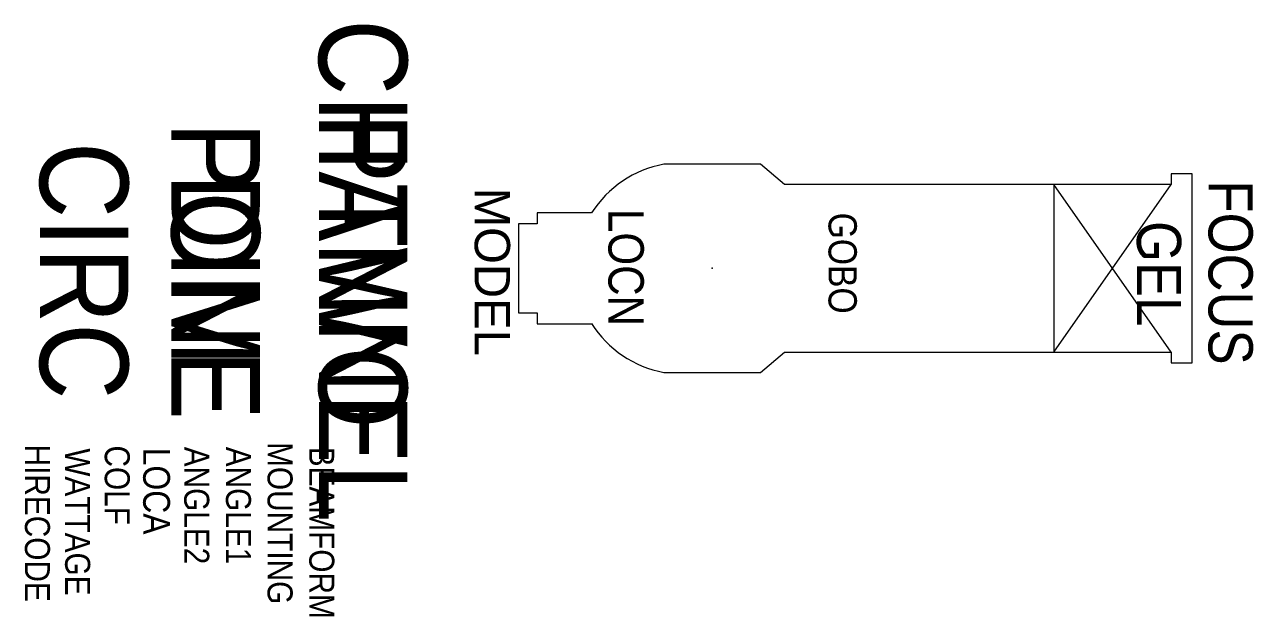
# Model space of a CAD drawing. Extents: x 1303 to 2693, y -1786 to -1117.
import ezdxf
from ezdxf.enums import TextEntityAlignment as Align

# ---------------------------------------------------------------- set-up
doc = ezdxf.new("R2010")
doc.units = 0
doc.header["$MEASUREMENT"] = 0
doc.layers.get('0').update_dxf_attribs({"linetype": 'CONTINUOUS'})
for name, color, linetype in [('CHANNEL', 3, 'CONTINUOUS'), ('CIRC', 6, 'CONTINUOUS'), ('DIMMER', 4, 'CONTINUOUS'), ('FOCUS', 2, 'CONTINUOUS'), ('GEL', 1, 'CONTINUOUS'), ('LANTERNS', 4, 'CONTINUOUS'), ('LOCATION', 7, 'CONTINUOUS'), ('MODEL', 6, 'CONTINUOUS'), ('PATCH', 5, 'CONTINUOUS'), ('PATCH2', 5, 'CONTINUOUS')]:
    doc.layers.add(name, color=color, linetype=linetype)

msp = doc.modelspace()

# ---------------------------------------------------------------- linework, layer by layer
at = {"color": 7, "linetype": 'CONTINUOUS'}
for p, q in [((2135.7, -1274.8), (2026.5, -1274.8)), ((2163, -1297.8), (2135.7, -1274.8)), ((2600.4, -1285.8), (2600.4, -1297.8)), ((2624.1, -1285.8), (2600.4, -1285.8)), ((2624.1, -1499.3), (2624.1, -1285.8)), ((2600.4, -1297.8), (2163, -1297.8)), ((2467.8, -1297.8), (2467.8, -1487.2)), ((1883.2, -1329.9), (1883.2, -1342.1)), ((1944.6, -1329.9), (1883.2, -1329.9)), ((1883.2, -1342.1), (1862.1, -1342.1)), ((1862.1, -1342.1), (1862.1, -1443)), ((1862.1, -1443), (1883.2, -1443)), ((1883.2, -1443), (1883.2, -1455.2)), ((1883.2, -1455.2), (1944.6, -1455.2)), ((2135.7, -1510.3), (2163, -1487.2)), ((2163, -1487.2), (2600.4, -1487.2)), ((2600.4, -1487.2), (2600.4, -1499.3)), ((2600.4, -1499.3), (2624.1, -1499.3)), ((2026.5, -1510.3), (2135.7, -1510.3))]:
    msp.add_line(p, q, dxfattribs=at)
for p, q in [((2467.8, -1487.2), (2600.4, -1297.8)), ((2600.4, -1487.2), (2467.8, -1297.8))]:
    msp.add_line(p, q)
for centre, start, end in [((2048.7, -1396.1), 100.344, 147.5228), ((2048.7, -1388.9), 212.4767, 259.6565)]:
    msp.add_arc(centre, 123.3, start, end, dxfattribs=at)
msp.add_point((2081.1, -1392.5), dxfattribs=at)

# ---------------------------------------------------------------- texts
at = {"layer": 'CHANNEL', "width": 0.89}
msp.add_attdef('CHANNEL', text='', height=100, rotation=270, dxfattribs=at).set_placement((1636.2, -1395.2), align=Align.CENTER)
at = {"layer": 'CIRC', "width": 0.89}
msp.add_attdef('CIRC', text='', height=100, rotation=270, dxfattribs=at).set_placement((1320.6, -1395.2), align=Align.CENTER)
at = {"layer": 'DIMMER', "width": 0.89}
msp.add_attdef('DIM', text='', height=100, rotation=270, dxfattribs=at).set_placement((1469.5, -1394.4), align=Align.CENTER)
at = {"layer": 'FOCUS', "color": 30, "width": 0.89}
msp.add_attdef('FOCUS', text='', height=50, rotation=270, dxfattribs=at).set_placement((2642.7, -1397.3), align=Align.CENTER)
at = {"layer": 'GEL', "width": 0.89}
for tag, height, p in [('GOBO', 32, (2212.8, -1386.7)), ('GEL', 50, (2561.7, -1398.6))]:
    msp.add_attdef(tag, text='', height=height, rotation=270, dxfattribs=at).set_placement(p, align=Align.CENTER)
at = {"layer": 'LANTERNS', "color": 0, "width": 0.89, "flags": 1}
for tag, p, s, height in [('HIRECODE', (1303.7, -1591.9), '', 28.3), ('WATTAGE', (1349.2, -1596.1, 0), '575', 28.3), ('COLF', (1394, -1592.9), 'N', 28.3), ('LOCA', (1437.5, -1595.4), '', 30.3), ('ANGLE2', (1483.9, -1594.3), '11', 28.3), ('ANGLE1', (1531.1, -1594.3), '11', 28.3), ('MOUNTING', (1578.2, -1589.1), 'STANDARD HOOK CLAMP', 28.305), ('BEAMFORM', (1625.4, -1594.3), 'C', 28.3)]:
    msp.add_attdef(tag, p, s, height=height, rotation=270, dxfattribs=at)
at = {"layer": 'LOCATION', "width": 0.89}
msp.add_attdef('LOCN', text='', height=40, rotation=270, dxfattribs=at).set_placement((1963.8, -1391.6), align=Align.CENTER)
at = {"layer": 'MODEL'}
msp.add_attdef('MODEL', text='6x22', height=40, rotation=270, dxfattribs=at).set_placement((1812.5, -1396.5), align=Align.CENTER)
at = {"layer": 'PATCH', "width": 0.89}
msp.add_attdef('PONE', text='', height=100, rotation=270, dxfattribs=at).set_placement((1469.5, -1395.2), align=Align.CENTER)
at = {"layer": 'PATCH2', "width": 0.89}
msp.add_attdef('PTWO', text='', height=100, rotation=270, dxfattribs=at).set_placement((1636.2, -1395.2), align=Align.CENTER)

doc.saveas('drawing.dxf')
